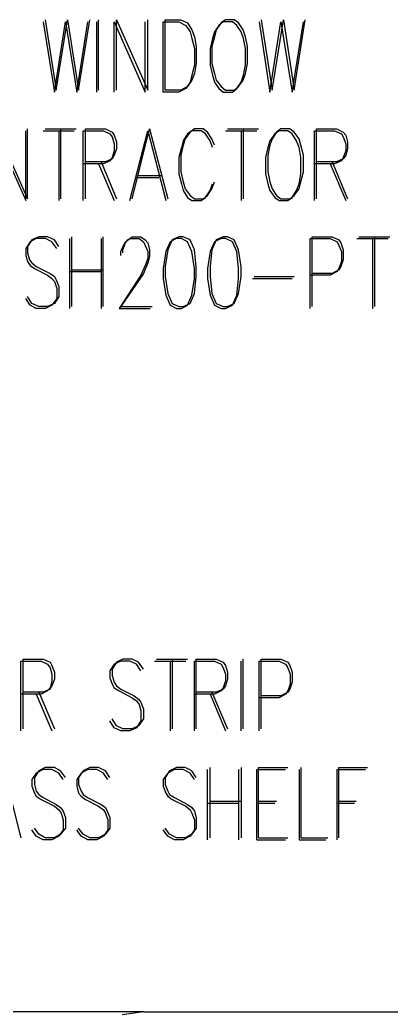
# Model space of a CAD drawing. Header units: metres. Extents: x 12 to 599, y -779 to -12.
# Drawn here: x 228.6 to 264.4, y -510.8 to -415.2 of the extents above; entities that cross this region are included whole.
import ezdxf

# ---------------------------------------------------------------- set-up
doc = ezdxf.new("R2010")
doc.units = ezdxf.units.M

msp = doc.modelspace()

# ---------------------------------------------------------------- linework, layer by layer
for p, q in [((230.88, -415.38), (231.96, -422.16)), ((231.06, -415.2), (232.14, -421.98)), ((231.96, -422.16), (233.04, -415.38)), ((232.14, -421.98), (233.22, -415.2)), ((233.04, -415.38), (234.12, -422.16)), ((233.22, -415.2), (234.3, -421.98)), ((234.12, -422.16), (235.2, -415.38)), ((234.3, -421.98), (235.38, -415.2)), ((236.04, -422.16), (236.04, -415.38)), ((236.22, -421.98), (236.22, -415.2)), ((237.72, -422.16), (237.72, -415.38)), ((237.72, -415.38), (240.72, -422.16)), ((237.96, -421.98), (237.96, -415.2)), ((237.96, -415.2), (240.96, -421.98)), ((240.72, -422.16), (240.72, -415.38)), ((240.96, -421.98), (240.96, -415.2)), ((242.46, -422.16), (242.46, -415.38)), ((242.46, -415.38), (243.96, -415.38)), ((242.64, -421.98), (242.64, -415.2)), ((242.64, -415.2), (244.14, -415.2)), ((243.96, -415.38), (244.62, -415.74)), ((244.14, -415.2), (244.8, -415.5)), ((244.8, -415.5), (245.22, -416.16)), ((248.04, -415.5), (247.56, -416.16)), ((248.22, -415.38), (247.8, -415.74)), ((248.46, -415.2), (248.04, -415.5)), ((249.12, -415.38), (248.22, -415.38)), ((249.3, -415.2), (248.46, -415.2)), ((249.54, -415.74), (249.12, -415.38)), ((249.72, -415.5), (249.3, -415.2)), ((250.14, -416.16), (249.72, -415.5)), ((251.7, -415.38), (252.72, -422.16)), ((251.88, -415.2), (252.96, -421.98)), ((252.72, -422.16), (253.8, -415.38)), ((252.96, -421.98), (254.04, -415.2)), ((253.8, -415.38), (254.88, -422.16)), ((254.04, -415.2), (255.06, -421.98)), ((254.88, -422.16), (255.96, -415.38)), ((255.06, -421.98), (256.14, -415.2)), ((244.62, -415.74), (245.04, -416.34)), ((245.04, -416.34), (245.22, -417)), ((245.22, -416.16), (245.46, -416.82)), ((247.38, -416.34), (247.2, -417)), ((247.8, -415.74), (247.38, -416.34)), ((247.56, -416.16), (247.38, -416.82)), ((249.96, -416.34), (249.54, -415.74)), ((250.2, -417), (249.96, -416.34)), ((250.38, -416.82), (250.14, -416.16)), ((245.22, -417), (245.46, -417.96)), ((245.46, -416.82), (245.64, -417.78)), ((247.2, -417), (246.96, -417.96)), ((247.38, -416.82), (247.14, -417.78)), ((250.38, -417.96), (250.2, -417)), ((250.56, -417.78), (250.38, -416.82)), ((245.46, -417.96), (245.46, -419.58)), ((245.64, -417.78), (245.64, -419.4)), ((246.96, -417.96), (246.96, -419.58)), ((247.14, -417.78), (247.14, -419.4)), ((250.38, -419.58), (250.38, -417.96)), ((250.56, -419.4), (250.56, -417.78)), ((245.64, -419.4), (245.46, -420.36)), ((247.14, -419.4), (247.38, -420.36)), ((250.38, -420.36), (250.56, -419.4)), ((245.46, -419.58), (245.22, -420.54)), ((245.46, -420.36), (245.22, -421.02)), ((246.96, -419.58), (247.2, -420.54)), ((247.38, -420.36), (247.56, -421.02)), ((250.14, -421.02), (250.38, -420.36)), ((250.2, -420.54), (250.38, -419.58)), ((245.04, -421.2), (244.62, -421.8)), ((245.22, -421.02), (244.8, -421.62)), ((245.22, -420.54), (245.04, -421.2)), ((247.2, -420.54), (247.38, -421.2)), ((247.38, -421.2), (247.8, -421.8)), ((247.56, -421.02), (248.04, -421.62)), ((249.54, -421.8), (249.96, -421.2)), ((249.72, -421.62), (250.14, -421.02)), ((249.96, -421.2), (250.2, -420.54)), ((243.96, -422.16), (242.46, -422.16)), ((244.14, -421.98), (242.64, -421.98)), ((244.62, -421.8), (243.96, -422.16)), ((244.8, -421.62), (244.14, -421.98)), ((247.8, -421.8), (248.22, -422.16)), ((248.04, -421.62), (248.46, -421.98)), ((248.22, -422.16), (249.12, -422.16)), ((248.46, -421.98), (249.3, -421.98)), ((249.12, -422.16), (249.54, -421.8)), ((249.3, -421.98), (249.72, -421.62)), ((226.2, -425.88), (229.2, -432.6)), ((226.38, -425.7), (229.38, -432.42)), ((229.2, -432.6), (229.2, -425.88)), ((229.38, -432.42), (229.38, -425.7)), ((230.88, -425.88), (233.88, -425.88)), ((231.06, -425.7), (234.06, -425.7)), ((232.38, -425.88), (232.38, -432.6)), ((232.56, -425.7), (232.56, -432.42)), ((234.72, -432.6), (234.72, -425.88)), ((234.72, -425.88), (236.7, -425.88)), ((234.96, -432.42), (234.96, -425.7)), ((234.96, -425.7), (236.88, -425.7)), ((236.7, -425.88), (237.3, -426.18)), ((236.88, -425.7), (237.54, -426)), ((237.54, -426), (237.72, -426.3)), ((239.22, -432.6), (240.96, -425.88)), ((239.46, -432.42), (241.14, -425.7)), ((240.96, -425.88), (242.7, -432.6)), ((241.14, -425.7), (242.88, -432.42)), ((245.04, -426), (244.56, -426.66)), ((245.22, -425.88), (244.8, -426.18)), ((245.46, -425.7), (245.04, -426)), ((246.12, -425.88), (245.22, -425.88)), ((246.3, -425.7), (245.46, -425.7)), ((246.54, -426.18), (246.12, -425.88)), ((246.72, -426), (246.3, -425.7)), ((247.14, -426.66), (246.72, -426)), ((248.46, -425.88), (251.46, -425.88)), ((248.64, -425.7), (251.64, -425.7)), ((249.96, -425.88), (249.96, -432.6)), ((250.14, -425.7), (250.14, -432.42)), ((253.38, -426), (252.96, -426.66)), ((253.62, -425.88), (253.2, -426.18)), ((253.8, -425.7), (253.38, -426)), ((254.46, -425.88), (253.62, -425.88)), ((254.64, -425.7), (253.8, -425.7)), ((254.88, -426.18), (254.46, -425.88)), ((255.06, -426), (254.64, -425.7)), ((255.54, -426.66), (255.06, -426)), ((257.04, -432.6), (257.04, -425.88)), ((257.04, -425.88), (258.96, -425.88)), ((257.22, -432.42), (257.22, -425.7)), ((257.22, -425.7), (259.14, -425.7)), ((258.96, -425.88), (259.62, -426.18)), ((259.14, -425.7), (259.8, -426)), ((259.8, -426), (260.04, -426.3)), ((237.3, -426.18), (237.54, -426.48)), ((237.54, -426.48), (237.72, -427.14)), ((237.72, -426.3), (237.96, -426.96)), ((237.96, -426.96), (237.96, -427.62)), ((244.38, -426.84), (244.2, -427.5)), ((244.8, -426.18), (244.38, -426.84)), ((244.56, -426.66), (244.38, -427.26)), ((246.96, -426.84), (246.54, -426.18)), ((247.2, -427.5), (246.96, -426.84)), ((247.38, -427.26), (247.14, -426.66)), ((252.72, -426.84), (252.54, -427.5)), ((253.2, -426.18), (252.72, -426.84)), ((252.96, -426.66), (252.72, -427.26)), ((255.3, -426.84), (254.88, -426.18)), ((255.54, -427.5), (255.3, -426.84)), ((255.72, -427.26), (255.54, -426.66)), ((259.62, -426.18), (259.8, -426.48)), ((259.8, -426.48), (260.04, -427.14)), ((260.04, -426.3), (260.22, -426.96)), ((260.22, -426.96), (260.22, -427.62)), ((237.72, -427.8), (237.54, -428.46)), ((237.72, -427.14), (237.72, -427.8)), ((237.96, -427.62), (237.72, -428.22)), ((244.2, -427.5), (243.96, -428.46)), ((244.38, -427.26), (244.14, -428.22)), ((252.54, -427.5), (252.3, -428.46)), ((252.72, -427.26), (252.54, -428.22)), ((255.72, -428.46), (255.54, -427.5)), ((255.96, -428.22), (255.72, -427.26)), ((260.04, -427.8), (259.8, -428.46)), ((260.04, -427.14), (260.04, -427.8)), ((260.22, -427.62), (260.04, -428.22)), ((236.88, -428.88), (234.96, -428.88)), ((236.46, -428.88), (237.96, -432.42)), ((237.3, -428.76), (236.7, -429.06)), ((237.54, -428.58), (236.88, -428.88)), ((237.54, -428.46), (237.3, -428.76)), ((237.72, -428.22), (237.54, -428.58)), ((243.96, -428.46), (243.96, -430.02)), ((244.14, -428.22), (244.14, -429.84)), ((252.3, -428.46), (252.3, -430.02)), ((252.54, -428.22), (252.54, -429.84)), ((255.72, -430.02), (255.72, -428.46)), ((255.96, -429.84), (255.96, -428.22)), ((259.14, -428.88), (257.22, -428.88)), ((258.72, -428.88), (260.22, -432.42)), ((259.62, -428.76), (258.96, -429.06)), ((259.8, -428.58), (259.14, -428.88)), ((259.8, -428.46), (259.62, -428.76)), ((260.04, -428.22), (259.8, -428.58)), ((236.7, -429.06), (234.72, -429.06)), ((236.22, -429.06), (237.72, -432.6)), ((244.14, -429.84), (244.38, -430.8)), ((252.54, -429.84), (252.72, -430.8)), ((255.72, -430.8), (255.96, -429.84)), ((258.96, -429.06), (257.04, -429.06)), ((258.54, -429.06), (260.04, -432.6)), ((239.88, -430.38), (242.04, -430.38)), ((240.06, -430.2), (242.22, -430.2)), ((243.96, -430.02), (244.2, -430.98)), ((244.38, -430.8), (244.56, -431.46)), ((247.14, -431.46), (247.38, -430.8)), ((252.3, -430.02), (252.54, -430.98)), ((252.72, -430.8), (252.96, -431.46)), ((255.54, -430.98), (255.72, -430.02)), ((255.54, -431.46), (255.72, -430.8)), ((244.2, -430.98), (244.38, -431.64)), ((244.38, -431.64), (244.8, -432.3)), ((244.56, -431.46), (245.04, -432.12)), ((246.54, -432.3), (246.96, -431.64)), ((246.72, -432.12), (247.14, -431.46)), ((246.96, -431.64), (247.2, -430.98)), ((252.54, -430.98), (252.72, -431.64)), ((252.72, -431.64), (253.2, -432.3)), ((252.96, -431.46), (253.38, -432.12)), ((254.88, -432.3), (255.3, -431.64)), ((255.06, -432.12), (255.54, -431.46)), ((255.3, -431.64), (255.54, -430.98)), ((244.8, -432.3), (245.22, -432.6)), ((245.04, -432.12), (245.46, -432.42)), ((245.22, -432.6), (246.12, -432.6)), ((245.46, -432.42), (246.3, -432.42)), ((246.12, -432.6), (246.54, -432.3)), ((246.3, -432.42), (246.72, -432.12)), ((253.2, -432.3), (253.62, -432.6)), ((253.38, -432.12), (253.8, -432.42)), ((253.62, -432.6), (254.46, -432.6)), ((253.8, -432.42), (254.64, -432.42)), ((254.46, -432.6), (254.88, -432.3)), ((254.64, -432.42), (255.06, -432.12)), ((229.62, -436.56), (229.2, -437.22)), ((229.8, -436.38), (229.38, -437.04)), ((230.22, -436.26), (229.62, -436.56)), ((230.46, -436.08), (229.8, -436.38)), ((231.12, -436.26), (230.22, -436.26)), ((231.3, -436.08), (230.46, -436.08)), ((231.72, -436.56), (231.12, -436.26)), ((231.96, -436.38), (231.3, -436.08)), ((232.2, -437.22), (231.72, -436.56)), ((232.38, -437.04), (231.96, -436.38)), ((233.46, -442.98), (233.46, -436.26)), ((233.64, -442.8), (233.64, -436.08)), ((236.46, -436.26), (236.46, -442.98)), ((236.64, -436.08), (236.64, -442.8)), ((238.62, -436.92), (238.8, -436.56)), ((238.8, -436.56), (239.22, -436.26)), ((238.8, -436.68), (239.04, -436.38)), ((239.04, -436.38), (239.46, -436.08)), ((239.22, -436.26), (240.12, -436.26)), ((239.46, -436.08), (240.3, -436.08)), ((240.12, -436.26), (240.54, -436.56)), ((240.3, -436.08), (240.72, -436.38)), ((240.54, -436.56), (240.72, -436.92)), ((240.72, -436.38), (240.96, -436.68)), ((243.12, -436.56), (242.7, -437.52)), ((243.3, -436.38), (242.88, -437.34)), ((243.72, -436.26), (243.12, -436.56)), ((243.96, -436.08), (243.3, -436.38)), ((244.2, -436.26), (243.72, -436.26)), ((244.38, -436.08), (243.96, -436.08)), ((244.8, -436.56), (244.2, -436.26)), ((245.04, -436.38), (244.38, -436.08)), ((245.22, -437.52), (244.8, -436.56)), ((245.46, -437.34), (245.04, -436.38)), ((247.38, -436.56), (246.96, -437.52)), ((247.56, -436.38), (247.14, -437.34)), ((248.04, -436.26), (247.38, -436.56)), ((248.22, -436.08), (247.56, -436.38)), ((248.46, -436.26), (248.04, -436.26)), ((248.64, -436.08), (248.22, -436.08)), ((249.12, -436.56), (248.46, -436.26)), ((249.3, -436.38), (248.64, -436.08)), ((249.54, -437.52), (249.12, -436.56)), ((249.72, -437.34), (249.3, -436.38)), ((256.62, -442.98), (256.62, -436.26)), ((256.62, -436.26), (258.54, -436.26)), ((256.8, -442.8), (256.8, -436.08)), ((256.8, -436.08), (258.72, -436.08)), ((258.54, -436.26), (259.2, -436.56)), ((258.72, -436.08), (259.38, -436.38)), ((259.2, -436.56), (259.38, -436.92)), ((259.38, -436.38), (259.56, -436.68)), ((261.12, -436.26), (264.12, -436.26)), ((261.3, -436.08), (264.3, -436.08)), ((262.62, -436.26), (262.62, -442.98)), ((262.8, -436.08), (262.8, -442.8)), ((229.2, -437.22), (229.2, -437.88)), ((229.38, -437.04), (229.38, -437.64)), ((238.38, -437.52), (238.62, -436.92)), ((238.38, -437.88), (238.38, -437.52)), ((238.56, -437.34), (238.8, -436.68)), ((238.56, -437.64), (238.56, -437.34)), ((240.72, -436.92), (240.96, -437.52)), ((240.96, -436.68), (241.14, -437.34)), ((240.96, -437.52), (240.96, -438.18)), ((241.14, -437.34), (241.14, -438)), ((242.7, -437.52), (242.46, -439.14)), ((242.88, -437.34), (242.64, -438.96)), ((245.46, -439.14), (245.22, -437.52)), ((245.64, -438.96), (245.46, -437.34)), ((246.96, -437.52), (246.72, -439.14)), ((247.14, -437.34), (246.96, -438.96)), ((249.72, -439.14), (249.54, -437.52)), ((249.96, -438.96), (249.72, -437.34)), ((259.38, -436.92), (259.62, -437.52)), ((259.56, -436.68), (259.8, -437.34)), ((259.62, -437.52), (259.62, -438.48)), ((259.8, -437.34), (259.8, -438.3)), ((229.2, -437.88), (229.38, -438.48)), ((229.38, -437.64), (229.56, -438.3)), ((229.38, -438.48), (229.62, -438.84)), ((229.56, -438.3), (229.8, -438.6)), ((240.96, -438.18), (240.72, -438.84)), ((241.14, -438), (240.96, -438.6)), ((259.62, -438.48), (259.38, -439.14)), ((259.8, -438.3), (259.56, -438.96)), ((229.62, -438.84), (230.04, -439.14)), ((229.8, -438.6), (230.22, -438.96)), ((230.04, -439.14), (231.3, -439.8)), ((230.22, -438.96), (231.54, -439.62)), ((233.46, -439.44), (236.46, -439.44)), ((233.64, -439.26), (236.64, -439.26)), ((240.72, -438.84), (240.3, -439.8)), ((240.96, -438.6), (240.54, -439.62)), ((242.46, -439.14), (242.46, -440.1)), ((242.64, -438.96), (242.64, -439.92)), ((245.46, -440.1), (245.46, -439.14)), ((245.64, -439.92), (245.64, -438.96)), ((246.72, -439.14), (246.72, -440.1)), ((246.96, -438.96), (246.96, -439.92)), ((249.72, -440.1), (249.72, -439.14)), ((249.96, -439.92), (249.96, -438.96)), ((259.2, -439.44), (258.54, -439.8)), ((259.38, -439.26), (258.72, -439.62)), ((259.38, -439.14), (259.2, -439.44)), ((259.56, -438.96), (259.38, -439.26)), ((231.3, -439.8), (231.72, -440.1)), ((231.54, -439.62), (231.96, -439.92)), ((231.72, -440.1), (231.96, -440.4)), ((231.96, -439.92), (232.14, -440.22)), ((231.96, -440.4), (232.2, -441.06)), ((232.14, -440.22), (232.38, -440.88)), ((240.3, -439.8), (238.2, -442.98)), ((240.54, -439.62), (238.38, -442.8)), ((242.46, -440.1), (242.7, -441.72)), ((242.64, -439.92), (242.88, -441.54)), ((245.22, -441.72), (245.46, -440.1)), ((245.46, -441.54), (245.64, -439.92)), ((246.72, -440.1), (246.96, -441.72)), ((246.96, -439.92), (247.14, -441.54)), ((249.54, -441.72), (249.72, -440.1)), ((249.72, -441.54), (249.96, -439.92)), ((251.04, -440.1), (254.88, -440.1)), ((251.22, -439.92), (255.06, -439.92)), ((258.54, -439.8), (256.62, -439.8)), ((258.72, -439.62), (256.8, -439.62)), ((232.2, -441.06), (232.2, -442.02)), ((232.38, -440.88), (232.38, -441.84)), ((229.62, -442.68), (229.2, -442.02)), ((229.8, -442.5), (229.38, -441.84)), ((232.2, -442.02), (231.72, -442.68)), ((232.38, -441.84), (231.96, -442.5)), ((242.7, -441.72), (243.12, -442.68)), ((242.88, -441.54), (243.3, -442.5)), ((244.8, -442.68), (245.22, -441.72)), ((245.04, -442.5), (245.46, -441.54)), ((246.96, -441.72), (247.38, -442.68)), ((247.14, -441.54), (247.56, -442.5)), ((249.12, -442.68), (249.54, -441.72)), ((249.3, -442.5), (249.72, -441.54)), ((230.22, -442.98), (229.62, -442.68)), ((230.46, -442.8), (229.8, -442.5)), ((231.12, -442.98), (230.22, -442.98)), ((231.3, -442.8), (230.46, -442.8)), ((231.72, -442.68), (231.12, -442.98)), ((231.96, -442.5), (231.3, -442.8)), ((238.2, -442.98), (241.2, -442.98)), ((238.38, -442.8), (241.38, -442.8)), ((243.12, -442.68), (243.72, -442.98)), ((243.3, -442.5), (243.96, -442.8)), ((243.72, -442.98), (244.2, -442.98)), ((243.96, -442.8), (244.38, -442.8)), ((244.2, -442.98), (244.8, -442.68)), ((244.38, -442.8), (245.04, -442.5)), ((247.38, -442.68), (248.04, -442.98)), ((247.56, -442.5), (248.22, -442.8)), ((248.04, -442.98), (248.46, -442.98)), ((248.22, -442.8), (248.64, -442.8)), ((248.46, -442.98), (249.12, -442.68)), ((248.64, -442.8), (249.3, -442.5)), ((228.96, -483.48), (228.96, -476.76)), ((228.96, -476.76), (230.88, -476.76)), ((230.88, -476.76), (231.54, -477.06)), ((238.56, -476.76), (237.96, -477.06)), ((239.46, -476.76), (238.56, -476.76)), ((240.06, -477.06), (239.46, -476.76)), ((241.8, -476.76), (244.8, -476.76)), ((243.3, -476.76), (243.3, -483.48)), ((245.64, -483.48), (245.64, -476.76)), ((245.64, -476.76), (247.56, -476.76)), ((247.56, -476.76), (248.22, -477.06)), ((250.14, -483.48), (250.14, -476.76)), ((251.88, -483.48), (251.88, -476.76)), ((251.88, -476.76), (253.8, -476.76)), ((253.8, -476.76), (254.46, -477.06)), ((228.72, -483.66), (228.72, -476.94)), ((228.72, -476.94), (230.7, -476.94)), ((230.7, -476.94), (231.3, -477.24)), ((231.3, -477.24), (231.54, -477.6)), ((231.54, -477.06), (231.72, -477.36)), ((231.54, -477.6), (231.72, -478.2)), ((231.72, -477.36), (231.96, -478.02)), ((237.72, -477.24), (237.3, -477.9)), ((237.96, -477.06), (237.54, -477.72)), ((237.54, -477.72), (237.54, -478.32)), ((238.38, -476.94), (237.72, -477.24)), ((239.22, -476.94), (238.38, -476.94)), ((239.88, -477.24), (239.22, -476.94)), ((240.3, -477.9), (239.88, -477.24)), ((240.54, -477.72), (240.06, -477.06)), ((241.62, -476.94), (244.62, -476.94)), ((243.12, -476.94), (243.12, -483.66)), ((245.46, -483.66), (245.46, -476.94)), ((245.46, -476.94), (247.38, -476.94)), ((247.38, -476.94), (248.04, -477.24)), ((248.04, -477.24), (248.22, -477.6)), ((248.22, -477.06), (248.46, -477.36)), ((248.22, -477.6), (248.46, -478.2)), ((248.46, -477.36), (248.64, -478.02)), ((249.96, -483.66), (249.96, -476.94)), ((251.7, -483.66), (251.7, -476.94)), ((251.7, -476.94), (253.62, -476.94)), ((253.62, -476.94), (254.22, -477.24)), ((254.22, -477.24), (254.46, -477.6)), ((254.46, -477.06), (254.64, -477.36)), ((254.46, -477.6), (254.7, -478.2)), ((254.64, -477.36), (254.88, -478.02)), ((231.72, -478.2), (231.72, -478.86)), ((231.96, -478.68), (231.72, -479.34)), ((231.96, -478.02), (231.96, -478.68)), ((237.3, -477.9), (237.3, -478.56)), ((237.3, -478.56), (237.54, -479.16)), ((237.54, -478.32), (237.72, -478.98)), ((248.46, -478.2), (248.46, -478.86)), ((248.64, -478.68), (248.46, -479.34)), ((248.64, -478.02), (248.64, -478.68)), ((254.7, -478.2), (254.7, -479.16)), ((254.88, -478.02), (254.88, -478.98)), ((231.54, -479.64), (230.88, -479.94)), ((231.54, -479.52), (231.3, -479.82)), ((231.72, -478.86), (231.54, -479.52)), ((231.72, -479.34), (231.54, -479.64)), ((237.54, -479.16), (237.72, -479.52)), ((237.72, -478.98), (237.96, -479.34)), ((237.72, -479.52), (238.2, -479.82)), ((237.96, -479.34), (238.38, -479.64)), ((238.38, -479.64), (239.64, -480.3)), ((248.22, -479.64), (247.56, -479.94)), ((248.22, -479.52), (248.04, -479.82)), ((248.46, -478.86), (248.22, -479.52)), ((248.46, -479.34), (248.22, -479.64)), ((254.7, -479.16), (254.46, -479.82)), ((254.64, -479.64), (254.46, -479.94)), ((254.88, -478.98), (254.64, -479.64)), ((230.7, -480.12), (228.72, -480.12)), ((230.88, -479.94), (228.96, -479.94)), ((230.22, -480.12), (231.72, -483.66)), ((230.46, -479.94), (231.96, -483.48)), ((231.3, -479.82), (230.7, -480.12)), ((238.2, -479.82), (239.46, -480.48)), ((239.46, -480.48), (239.88, -480.78)), ((239.64, -480.3), (240.06, -480.6)), ((240.06, -480.6), (240.3, -480.9)), ((247.38, -480.12), (245.46, -480.12)), ((247.56, -479.94), (245.64, -479.94)), ((246.96, -480.12), (248.46, -483.66)), ((247.14, -479.94), (248.64, -483.48)), ((248.04, -479.82), (247.38, -480.12)), ((253.62, -480.48), (251.7, -480.48)), ((253.8, -480.3), (251.88, -480.3)), ((254.22, -480.12), (253.62, -480.48)), ((254.46, -479.94), (253.8, -480.3)), ((254.46, -479.82), (254.22, -480.12)), ((239.88, -480.78), (240.12, -481.14)), ((240.12, -481.14), (240.3, -481.74)), ((240.3, -480.9), (240.54, -481.56)), ((240.54, -481.56), (240.54, -482.52)), ((237.96, -483.18), (237.54, -482.52)), ((240.54, -482.52), (240.06, -483.18)), ((240.3, -481.74), (240.3, -482.7)), ((237.72, -483.36), (237.3, -482.7)), ((238.38, -483.66), (237.72, -483.36)), ((238.56, -483.48), (237.96, -483.18)), ((239.46, -483.48), (238.56, -483.48)), ((239.88, -483.36), (239.22, -483.66)), ((240.06, -483.18), (239.46, -483.48)), ((240.3, -482.7), (239.88, -483.36)), ((239.22, -483.66), (238.38, -483.66)), ((227.04, -487.2), (228.72, -493.98)), ((231.06, -487.2), (230.46, -487.5)), ((231.96, -487.2), (231.06, -487.2)), ((232.56, -487.5), (231.96, -487.2)), ((235.38, -487.2), (234.72, -487.5)), ((236.22, -487.2), (235.38, -487.2)), ((236.88, -487.5), (236.22, -487.2)), ((243.72, -487.2), (243.06, -487.5)), ((244.56, -487.2), (243.72, -487.2)), ((245.22, -487.5), (244.56, -487.2)), ((246.96, -493.98), (246.96, -487.2)), ((249.96, -487.2), (249.96, -493.98)), ((251.64, -493.98), (251.64, -487.2)), ((251.64, -487.2), (254.46, -487.2)), ((255.72, -487.2), (255.72, -493.98)), ((259.38, -493.98), (259.38, -487.2)), ((259.38, -487.2), (262.14, -487.2)), ((230.22, -487.74), (229.8, -488.34)), ((230.46, -487.5), (230.04, -488.16)), ((230.04, -488.16), (230.04, -488.82)), ((230.88, -487.38), (230.22, -487.74)), ((231.72, -487.38), (230.88, -487.38)), ((232.38, -487.74), (231.72, -487.38)), ((232.8, -488.34), (232.38, -487.74)), ((233.04, -488.16), (232.56, -487.5)), ((234.54, -487.74), (234.12, -488.34)), ((234.72, -487.5), (234.3, -488.16)), ((234.3, -488.16), (234.3, -488.82)), ((235.2, -487.38), (234.54, -487.74)), ((236.04, -487.38), (235.2, -487.38)), ((236.7, -487.74), (236.04, -487.38)), ((237.12, -488.34), (236.7, -487.74)), ((237.3, -488.16), (236.88, -487.5)), ((242.88, -487.74), (242.46, -488.34)), ((243.06, -487.5), (242.64, -488.16)), ((242.64, -488.16), (242.64, -488.82)), ((243.54, -487.38), (242.88, -487.74)), ((244.38, -487.38), (243.54, -487.38)), ((245.04, -487.74), (244.38, -487.38)), ((245.46, -488.34), (245.04, -487.74)), ((245.64, -488.16), (245.22, -487.5)), ((246.72, -494.16), (246.72, -487.38)), ((249.72, -487.38), (249.72, -494.16)), ((251.46, -494.16), (251.46, -487.38)), ((251.46, -487.38), (254.22, -487.38)), ((255.54, -487.38), (255.54, -494.16)), ((259.2, -494.16), (259.2, -487.38)), ((259.2, -487.38), (261.96, -487.38)), ((229.8, -488.34), (229.8, -489)), ((229.8, -489), (230.04, -489.66)), ((230.04, -488.82), (230.22, -489.48)), ((234.12, -488.34), (234.12, -489)), ((234.12, -489), (234.3, -489.66)), ((234.3, -488.82), (234.54, -489.48)), ((242.46, -488.34), (242.46, -489)), ((242.46, -489), (242.7, -489.66)), ((242.64, -488.82), (242.88, -489.48)), ((230.04, -489.66), (230.22, -489.96)), ((230.22, -489.48), (230.46, -489.78)), ((230.22, -489.96), (230.7, -490.26)), ((230.46, -489.78), (230.88, -490.08)), ((230.88, -490.08), (232.14, -490.74)), ((234.3, -489.66), (234.54, -489.96)), ((234.54, -489.48), (234.72, -489.78)), ((234.54, -489.96), (234.96, -490.26)), ((234.72, -489.78), (235.14, -490.08)), ((235.14, -490.08), (236.46, -490.74)), ((242.7, -489.66), (242.88, -489.96)), ((242.88, -489.48), (243.06, -489.78)), ((242.88, -489.96), (243.3, -490.26)), ((243.06, -489.78), (243.54, -490.08)), ((243.54, -490.08), (244.8, -490.74)), ((230.7, -490.26), (231.96, -490.92)), ((231.96, -490.92), (232.38, -491.28)), ((232.14, -490.74), (232.56, -491.04)), ((232.56, -491.04), (232.8, -491.4)), ((234.96, -490.26), (236.22, -490.92)), ((236.22, -490.92), (236.7, -491.28)), ((236.46, -490.74), (236.88, -491.04)), ((236.88, -491.04), (237.06, -491.4)), ((243.3, -490.26), (244.62, -490.92)), ((244.62, -490.92), (245.04, -491.28)), ((244.8, -490.74), (245.22, -491.04)), ((245.22, -491.04), (245.46, -491.4)), ((246.72, -490.62), (249.72, -490.62)), ((246.96, -490.44), (249.96, -490.44)), ((251.46, -490.62), (253.2, -490.62)), ((251.64, -490.44), (253.38, -490.44)), ((259.2, -490.62), (260.88, -490.62)), ((259.38, -490.44), (261.06, -490.44)), ((232.38, -491.28), (232.62, -491.58)), ((232.62, -491.58), (232.8, -492.24)), ((232.8, -491.4), (233.04, -492)), ((233.04, -492), (233.04, -493.02)), ((236.7, -491.28), (236.88, -491.58)), ((236.88, -491.58), (237.12, -492.24)), ((237.06, -491.4), (237.3, -492)), ((237.3, -492), (237.3, -493.02)), ((245.04, -491.28), (245.22, -491.58)), ((245.22, -491.58), (245.46, -492.24)), ((245.46, -491.4), (245.64, -492)), ((245.64, -492), (245.64, -493.02)), ((230.46, -493.62), (230.04, -493.02)), ((233.04, -493.02), (232.56, -493.62)), ((232.8, -492.24), (232.8, -493.2)), ((234.72, -493.62), (234.3, -493.02)), ((237.3, -493.02), (236.88, -493.62)), ((237.12, -492.24), (237.12, -493.2)), ((243.06, -493.62), (242.64, -493.02)), ((245.64, -493.02), (245.22, -493.62)), ((245.46, -492.24), (245.46, -493.2)), ((230.22, -493.8), (229.8, -493.2)), ((230.88, -494.16), (230.22, -493.8)), ((231.06, -493.98), (230.46, -493.62)), ((231.96, -493.98), (231.06, -493.98)), ((232.38, -493.8), (231.72, -494.16)), ((232.56, -493.62), (231.96, -493.98)), ((232.8, -493.2), (232.38, -493.8)), ((234.54, -493.8), (234.12, -493.2)), ((235.2, -494.16), (234.54, -493.8)), ((235.38, -493.98), (234.72, -493.62)), ((236.22, -493.98), (235.38, -493.98)), ((236.7, -493.8), (236.04, -494.16)), ((236.88, -493.62), (236.22, -493.98)), ((237.12, -493.2), (236.7, -493.8)), ((242.88, -493.8), (242.46, -493.2)), ((243.54, -494.16), (242.88, -493.8)), ((243.72, -493.98), (243.06, -493.62)), ((244.56, -493.98), (243.72, -493.98)), ((245.04, -493.8), (244.38, -494.16)), ((245.22, -493.62), (244.56, -493.98)), ((245.46, -493.2), (245.04, -493.8)), ((251.64, -493.98), (254.46, -493.98)), ((255.72, -493.98), (258.3, -493.98)), ((231.72, -494.16), (230.88, -494.16)), ((236.04, -494.16), (235.2, -494.16)), ((244.38, -494.16), (243.54, -494.16)), ((251.46, -494.16), (254.22, -494.16)), ((255.54, -494.16), (258.12, -494.16)), ((231.84, -510.72), (164.04, -510.72)), ((240.54, -510.72), (231.84, -510.72)), ((240.54, -510.72), (238.5, -511.02)), ((240.54, -510.72), (372.3, -510.72))]:
    msp.add_line(p, q)

doc.saveas('drawing.dxf')
